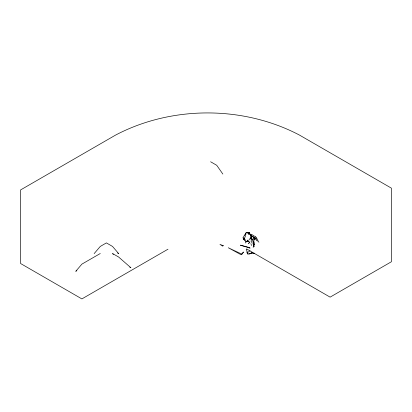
<?xml version="1.0" encoding="UTF-8"?>
<svg xmlns="http://www.w3.org/2000/svg" width="412" height="412" viewBox="0 0 412 412"><rect width="100%" height="100%" fill="white"/><g stroke="black" fill="none" stroke-linecap="round" stroke-linejoin="round"><path stroke-width="0.62" d="M254.019 253.241L247.849 254.034L247.082 252.87L246.85 250.625L246.196 249.234M247.025 232.435L245.954 232.898L245.063 235.36L244.604 234.979L243.065 237.703L243.641 239.398L245.938 241.463L245.686 243.008M245.753 234.933L245.954 232.898L247.143 232.533L248.678 234.16L249.219 232.62L247.967 232.296M251.438 242.565L250.681 235.041L249.306 233.903L248.678 234.16M253.159 247.447L253.977 244.568L253.267 242.102L254.781 238.054L253.292 236.91L255.739 238.95M257.49 241.092L256.434 240.335L256.048 239.197M249.523 239.83L249.868 238.646L251.181 237.606M245.537 235.829L244.543 238.182L243.348 238.481L244.543 238.182M254.492 245.799L254.111 246.603L253.38 246.077L252.896 240.629L252.324 239.969L252.206 238.754M250.481 234.464L252.262 234.804L254.631 236.287M245.938 241.463L246.922 241.236L248.081 240.103L245.974 242.081M247.004 241.623L248.73 241.211L247.004 241.623L248.081 240.103M249.971 234.253L249.523 233.027C249.842 232.27 247.705 232.131 247.143 232.533M94.147 253.617L100.276 246.438L106.404 242.9L112.533 246.438L118.661 253.617L117.549 252.973M258.185 241.154L256.573 237.884L255.09 236.426M247.082 252.87L250.027 250.846M249.306 233.903L249.945 233.444L248.745 233.686M100.276 253.514L81.89 264.128L75.762 271.307L76.874 270.663M167.983 249.203L81.89 298.911L20.6 263.526L20.6 189.922L115.597 135.074C171.778 105.549 243.286 105.549 299.467 135.074L391.4 188.155L391.4 261.754L330.11 297.14L246.536 248.889M250.424 238.162L251.155 237.775M253.215 253.498L254.621 253.189M244.604 234.979L245.119 234.773M248.961 254.039L249.996 253.643M250.692 253.179L252.886 252.432L251.464 252.875M250.836 235.731L251.377 235.685L251.176 235.01L250.429 234.531L251.377 235.685L250.681 235.041L250.836 235.731L254.122 237.446M255.548 236.988L255.867 237.003M245.253 240.114L243.806 238.399L245.253 240.114L243.641 239.398L243.065 237.703M252.252 239.331L253.303 239.83M210.599 161.751L216.727 165.289L222.856 174.065M129.806 267.125L130.918 267.769L118.661 257.052L112.533 253.514L113.352 254.472M256.022 239.351L254.781 238.054M252.288 236.081L252.808 236.57M258.319 241.576L258.932 242.199M254.358 239.861L253.148 237.935M254.513 238.893L253.401 237.018M253.061 243.585L253.977 244.568M249.219 232.62L249.523 233.027M250.908 243.585L251.505 245.537M254.626 244.867L253.988 241.602M251.052 235.849L251.856 239.64M247.246 251.83L247.401 252.381M249.59 232.765L249.698 233.177M255.955 237.868L256.11 238.8M247.746 252.906L247.849 254.034M249.909 241.823L248.637 243.492L249.909 241.823M243.415 252.103L242.029 254.225L228.263 247.736L241.097 254.76L243.415 252.103M223.273 245.712L222.583 246.113L219.931 244.357L223.273 245.712M248.797 247.365L240.351 245.161L250.105 248.117L248.797 247.365"/></g></svg>
